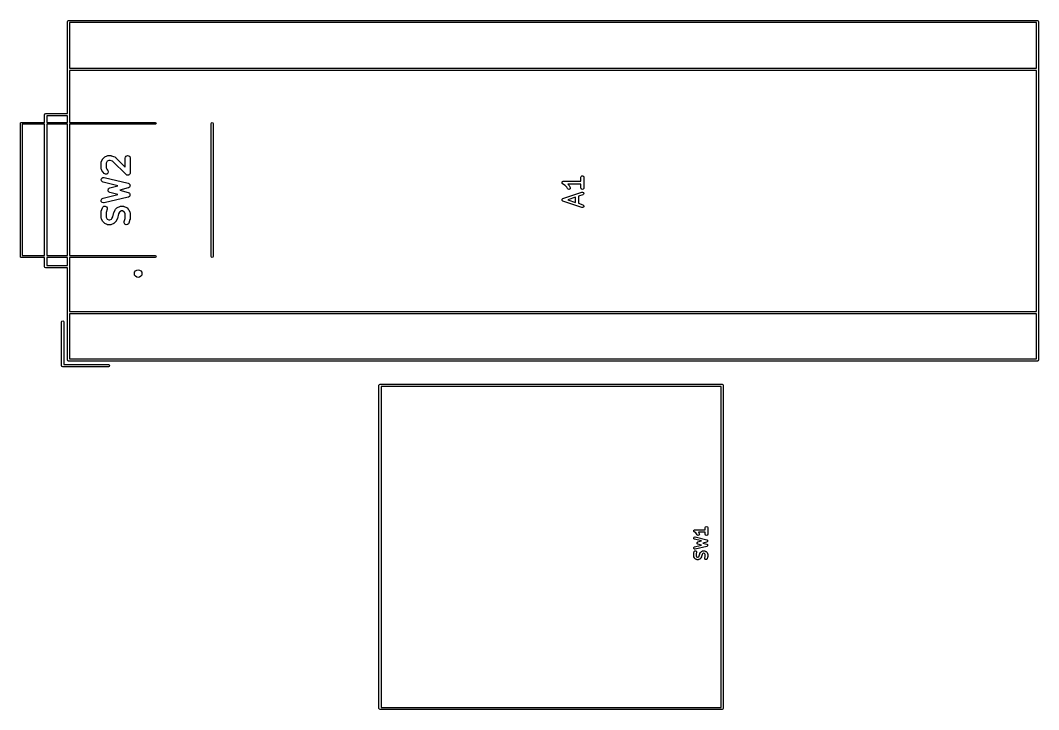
# Model space of a CAD drawing. Extents: x 129.3 to 182.9, y -153 to -71.1.
# Drawn here: x 129.3 to 182.9, y -153 to -116.7 of the extents above; entities that cross this region are included whole.
import ezdxf

# ---------------------------------------------------------------- set-up
doc = ezdxf.new("R2010")
doc.units = 0
doc.layers.add('BLACK', color=7, linetype='CONTINUOUS')

msp = doc.modelspace()

# ---------------------------------------------------------------- linework, layer by layer
at = {"layer": 'BLACK', "linetype": 'CONTINUOUS'}
for p, q in [((131.763, -116.779), (131.781, -116.737)), ((131.763, -121.619), (131.763, -116.779)), ((131.781, -116.737), (131.823, -116.719)), ((131.823, -116.719), (182.823, -116.719)), ((182.823, -116.719), (182.865, -116.737)), ((182.865, -116.737), (182.883, -116.779)), ((182.883, -116.779), (182.883, -134.579)), ((131.883, -116.839), (131.883, -119.239)), ((182.763, -116.839), (131.883, -116.839)), ((182.763, -119.239), (182.763, -116.839)), ((131.883, -119.239), (182.763, -119.239)), ((131.883, -119.359), (131.883, -122.086)), ((182.763, -119.359), (131.883, -119.359)), ((182.763, -132.039), (182.763, -119.359)), ((130.563, -121.679), (130.581, -121.637)), ((130.581, -121.637), (130.623, -121.619)), ((130.623, -121.619), (131.763, -121.619)), ((129.291, -122.136), (129.306, -122.101)), ((129.291, -129.136), (129.291, -122.136)), ((129.306, -122.101), (129.341, -122.086)), ((129.341, -122.086), (130.563, -122.086)), ((130.563, -122.186), (129.391, -122.186)), ((129.391, -122.186), (129.391, -129.086)), ((130.563, -122.086), (130.563, -121.679)), ((130.563, -129.086), (130.563, -122.186)), ((130.683, -121.739), (130.683, -122.086)), ((131.763, -121.739), (130.683, -121.739)), ((130.683, -122.086), (131.763, -122.086)), ((130.683, -122.186), (130.683, -129.086)), ((131.763, -122.186), (130.683, -122.186)), ((131.763, -122.086), (131.763, -121.739)), ((131.763, -129.086), (131.763, -122.186)), ((131.883, -122.086), (136.391, -122.086)), ((136.391, -122.186), (131.883, -122.186)), ((131.883, -122.186), (131.883, -129.086)), ((136.391, -122.086), (136.426, -122.101)), ((136.426, -122.172), (136.391, -122.186)), ((136.426, -122.101), (136.441, -122.136)), ((136.441, -122.136), (136.426, -122.172)), ((139.341, -122.136), (139.356, -122.101)), ((139.341, -129.136), (139.341, -122.136)), ((139.356, -122.101), (139.391, -122.086)), ((139.391, -122.086), (139.426, -122.101)), ((139.426, -122.101), (139.441, -122.136)), ((139.441, -122.136), (139.441, -129.136)), ((133.544, -124.197), (133.549, -124.161)), ((133.544, -124.499), (133.544, -124.197)), ((133.549, -124.161), (133.555, -124.151)), ((133.555, -124.151), (133.557, -124.14)), ((133.557, -124.14), (133.617, -124.019)), ((133.617, -124.019), (133.638, -123.989)), ((133.638, -123.989), (133.64, -123.988)), ((133.64, -123.988), (133.641, -123.986)), ((133.641, -123.986), (133.702, -123.926)), ((133.702, -123.926), (133.731, -123.904)), ((133.731, -123.904), (133.733, -123.903)), ((133.733, -123.903), (133.735, -123.902)), ((133.735, -123.902), (133.856, -123.841)), ((133.835, -124.151), (133.798, -124.227)), ((133.798, -124.227), (133.798, -124.469)), ((133.867, -124.12), (133.835, -124.151)), ((133.856, -123.841), (133.89, -123.83)), ((133.942, -124.082), (133.867, -124.12)), ((133.89, -123.83), (133.902, -123.831)), ((133.902, -123.831), (133.912, -123.828)), ((133.912, -123.828), (134.033, -123.828)), ((134.013, -124.082), (133.942, -124.082)), ((134.146, -124.127), (134.013, -124.082)), ((134.033, -123.828), (134.069, -123.833)), ((134.069, -123.833), (134.071, -123.835)), ((134.071, -123.835), (134.074, -123.835)), ((134.074, -123.835), (134.255, -123.895)), ((134.851, -124.831), (134.146, -124.127)), ((134.255, -123.895), (134.288, -123.911)), ((134.288, -123.911), (134.295, -123.92)), ((134.295, -123.92), (134.305, -123.926)), ((134.305, -123.926), (134.814, -124.435)), ((134.814, -123.955), (134.819, -123.919)), ((134.814, -124.435), (134.814, -123.955)), ((134.819, -123.919), (134.858, -123.859)), ((134.858, -123.859), (134.923, -123.829)), ((134.923, -123.829), (134.993, -123.84)), ((134.993, -123.84), (135.047, -123.886)), ((135.047, -123.886), (135.068, -123.955)), ((135.068, -123.955), (135.068, -124.741)), ((133.547, -124.51), (133.544, -124.499)), ((133.545, -124.522), (133.547, -124.51)), ((133.557, -124.556), (133.545, -124.522)), ((133.617, -124.677), (133.557, -124.556)), ((133.619, -124.679), (133.617, -124.677)), ((133.619, -124.681), (133.619, -124.679)), ((133.641, -124.71), (133.619, -124.681)), ((133.702, -124.771), (133.641, -124.71)), ((133.764, -124.805), (133.702, -124.771)), ((133.836, -124.8), (133.764, -124.805)), ((133.798, -124.469), (133.835, -124.545)), ((133.835, -124.545), (133.881, -124.591)), ((133.893, -124.757), (133.836, -124.8)), ((133.881, -124.591), (133.903, -124.62)), ((133.918, -124.69), (133.893, -124.757)), ((133.903, -124.62), (133.918, -124.69)), ((134.871, -124.842), (134.851, -124.831)), ((134.888, -124.857), (134.871, -124.842)), ((134.901, -124.859), (134.888, -124.857)), ((134.913, -124.865), (134.901, -124.859)), ((134.936, -124.864), (134.913, -124.865)), ((134.958, -124.867), (134.936, -124.864)), ((134.971, -124.861), (134.958, -124.867)), ((134.985, -124.86), (134.971, -124.861)), ((135.003, -124.847), (134.985, -124.86)), ((135.024, -124.837), (135.003, -124.847)), ((135.031, -124.826), (135.024, -124.837)), ((135.042, -124.818), (135.031, -124.826)), ((135.05, -124.796), (135.042, -124.818)), ((135.062, -124.777), (135.05, -124.796)), ((135.066, -124.755), (135.062, -124.777)), ((135.067, -124.751), (135.066, -124.755)), ((135.068, -124.741), (135.067, -124.748)), ((135.067, -124.748), (135.067, -124.751)), ((133.544, -125.092), (133.57, -125.026)), ((133.558, -125.163), (133.544, -125.092)), ((133.607, -125.214), (133.558, -125.163)), ((133.57, -125.026), (133.629, -124.984)), ((133.641, -125.228), (133.607, -125.214)), ((133.629, -124.984), (133.7, -124.981)), ((134.421, -125.413), (133.641, -125.228)), ((133.7, -124.981), (134.97, -125.283)), ((134.97, -125.283), (135.004, -125.296)), ((135.004, -125.296), (135.007, -125.3)), ((135.007, -125.3), (135.012, -125.302)), ((135.012, -125.302), (135.032, -125.326)), ((135.032, -125.326), (135.053, -125.348)), ((135.053, -125.348), (135.054, -125.353)), ((135.054, -125.353), (135.057, -125.357)), ((135.057, -125.357), (135.061, -125.388)), ((135.061, -125.388), (135.067, -125.418)), ((157.797, -125.246), (157.799, -125.242)), ((157.803, -125.267), (157.797, -125.246)), ((157.798, -125.238), (157.809, -125.219)), ((157.799, -125.242), (157.798, -125.238)), ((157.807, -125.288), (157.803, -125.267)), ((157.811, -125.291), (157.807, -125.288)), ((157.809, -125.219), (157.818, -125.199)), ((157.812, -125.295), (157.811, -125.291)), ((157.831, -125.313), (157.812, -125.295)), ((157.818, -125.199), (157.822, -125.197)), ((157.822, -125.197), (157.824, -125.193)), ((157.824, -125.193), (157.844, -125.186)), ((157.967, -125.404), (157.831, -125.313)), ((157.844, -125.186), (157.864, -125.176)), ((157.864, -125.176), (157.868, -125.177)), ((157.868, -125.177), (157.872, -125.176)), ((157.872, -125.176), (158.797, -125.176)), ((158.049, -125.486), (157.967, -125.404)), ((158.797, -125.326), (158.101, -125.326)), ((158.101, -125.326), (158.163, -125.388)), ((158.163, -125.388), (158.176, -125.406)), ((158.797, -124.965), (158.802, -124.939)), ((158.797, -125.176), (158.797, -124.965)), ((158.797, -125.536), (158.797, -125.326)), ((158.802, -124.939), (158.835, -124.9)), ((158.835, -124.9), (158.885, -124.891)), ((158.885, -124.891), (158.93, -124.917)), ((158.93, -124.917), (158.947, -124.965)), ((158.947, -124.965), (158.947, -125.536)), ((133.641, -126.069), (134.421, -125.883)), ((133.907, -125.633), (133.909, -125.63)), ((133.913, -125.666), (133.907, -125.633)), ((133.908, -125.627), (133.923, -125.598)), ((133.909, -125.63), (133.908, -125.627)), ((133.917, -125.698), (133.913, -125.666)), ((133.919, -125.701), (133.917, -125.698)), ((133.919, -125.704), (133.919, -125.701)), ((133.941, -125.728), (133.919, -125.704)), ((133.923, -125.598), (133.935, -125.568)), ((133.935, -125.568), (133.938, -125.566)), ((133.938, -125.566), (133.94, -125.563)), ((133.94, -125.563), (133.968, -125.546)), ((133.962, -125.753), (133.941, -125.728)), ((133.965, -125.754), (133.962, -125.753)), ((133.967, -125.757), (133.965, -125.754)), ((134.001, -125.771), (133.967, -125.757)), ((133.968, -125.546), (133.995, -125.527)), ((133.995, -125.527), (133.998, -125.527)), ((133.998, -125.527), (134.001, -125.526)), ((134.001, -125.526), (134.421, -125.413)), ((134.421, -125.883), (134.001, -125.771)), ((134.973, -125.529), (134.526, -125.648)), ((134.526, -125.648), (134.973, -125.768)), ((134.978, -125.527), (134.973, -125.529)), ((134.973, -125.768), (135.007, -125.782)), ((134.983, -125.526), (134.978, -125.527)), ((135.008, -125.508), (134.983, -125.526)), ((135.007, -125.782), (135.01, -125.786)), ((135.034, -125.492), (135.008, -125.508)), ((135.01, -125.786), (135.015, -125.787)), ((135.015, -125.787), (135.034, -125.812)), ((135.037, -125.488), (135.034, -125.492)), ((135.034, -125.812), (135.055, -125.835)), ((135.041, -125.485), (135.037, -125.488)), ((135.052, -125.456), (135.041, -125.485)), ((135.065, -125.915), (135.051, -125.943)), ((135.066, -125.428), (135.052, -125.456)), ((135.055, -125.835), (135.056, -125.84)), ((135.056, -125.84), (135.059, -125.844)), ((135.059, -125.844), (135.061, -125.875)), ((135.061, -125.875), (135.067, -125.905)), ((135.067, -125.418), (135.065, -125.423)), ((135.065, -125.423), (135.066, -125.428)), ((135.067, -125.905), (135.065, -125.91)), ((135.065, -125.91), (135.065, -125.915)), ((157.848, -126.084), (158.848, -125.751)), ((158.091, -125.57), (158.049, -125.486)), ((158.128, -125.605), (158.091, -125.57)), ((158.179, -125.608), (158.128, -125.605)), ((158.176, -125.406), (158.177, -125.408)), ((158.177, -125.408), (158.225, -125.503)), ((158.22, -125.578), (158.179, -125.608)), ((158.232, -125.528), (158.22, -125.578)), ((158.225, -125.503), (158.232, -125.528)), ((158.896, -125.893), (158.661, -125.971)), ((158.815, -125.585), (158.797, -125.536)), ((158.859, -125.61), (158.815, -125.585)), ((158.848, -125.751), (158.874, -125.747)), ((158.91, -125.601), (158.859, -125.61)), ((158.874, -125.747), (158.922, -125.766)), ((158.936, -125.861), (158.896, -125.893)), ((158.943, -125.562), (158.91, -125.601)), ((158.922, -125.766), (158.946, -125.811)), ((158.946, -125.811), (158.936, -125.861)), ((158.947, -125.536), (158.943, -125.562)), ((133.546, -126.168), (133.579, -126.105)), ((133.552, -126.239), (133.546, -126.168)), ((133.596, -126.296), (133.552, -126.239)), ((133.579, -126.105), (133.641, -126.069)), ((133.664, -126.319), (133.596, -126.296)), ((133.7, -126.316), (133.664, -126.319)), ((134.97, -126.014), (133.7, -126.316)), ((134.974, -126.011), (134.97, -126.014)), ((134.979, -126.011), (134.974, -126.011)), ((135.005, -125.994), (134.979, -126.011)), ((135.032, -125.978), (135.005, -125.994)), ((135.034, -125.974), (135.032, -125.978)), ((135.038, -125.971), (135.034, -125.974)), ((135.051, -125.943), (135.038, -125.971)), ((157.798, -126.166), (157.803, -126.143)), ((157.799, -126.168), (157.798, -126.166)), ((157.799, -126.17), (157.799, -126.168)), ((157.811, -126.191), (157.799, -126.17)), ((157.803, -126.143), (157.806, -126.12)), ((157.806, -126.12), (157.808, -126.118)), ((157.808, -126.116), (157.827, -126.101)), ((157.808, -126.118), (157.808, -126.116)), ((157.822, -126.212), (157.811, -126.191)), ((157.824, -126.212), (157.822, -126.212)), ((157.826, -126.214), (157.824, -126.212)), ((157.848, -126.227), (157.826, -126.214)), ((157.827, -126.101), (157.845, -126.086)), ((157.845, -126.086), (157.847, -126.086)), ((157.847, -126.086), (157.848, -126.084)), ((158.848, -126.56), (157.848, -126.227)), ((158.511, -126.021), (158.109, -126.155)), ((158.109, -126.155), (158.511, -126.289)), ((158.511, -126.289), (158.511, -126.021)), ((158.661, -125.971), (158.661, -126.339)), ((158.661, -126.339), (158.896, -126.418)), ((158.896, -126.418), (158.919, -126.43)), ((158.919, -126.43), (158.946, -126.474)), ((158.946, -126.474), (158.938, -126.524)), ((133.544, -126.797), (133.549, -126.761)), ((133.544, -127.1), (133.544, -126.797)), ((133.549, -126.761), (133.55, -126.76)), ((133.55, -126.757), (133.611, -126.576)), ((133.55, -126.76), (133.55, -126.757)), ((133.611, -126.576), (133.627, -126.543)), ((133.627, -126.543), (133.683, -126.499)), ((133.683, -126.499), (133.754, -126.491)), ((133.754, -126.491), (133.818, -126.523)), ((133.851, -126.656), (133.798, -126.818)), ((133.798, -126.818), (133.798, -127.07)), ((133.818, -126.523), (133.854, -126.585)), ((133.854, -126.585), (133.851, -126.656)), ((134.155, -127.056), (134.213, -126.827)), ((134.213, -126.827), (134.221, -126.806)), ((134.221, -126.806), (134.222, -126.801)), ((134.222, -126.801), (134.283, -126.68)), ((134.283, -126.68), (134.303, -126.65)), ((134.303, -126.65), (134.305, -126.649)), ((134.305, -126.649), (134.306, -126.647)), ((134.306, -126.647), (134.367, -126.587)), ((134.367, -126.587), (134.396, -126.565)), ((134.396, -126.565), (134.398, -126.564)), ((134.398, -126.564), (134.4, -126.563)), ((134.456, -126.902), (134.398, -127.131)), ((134.4, -126.563), (134.521, -126.502)), ((134.501, -126.812), (134.456, -126.902)), ((134.532, -126.781), (134.501, -126.812)), ((134.521, -126.502), (134.555, -126.491)), ((134.608, -126.743), (134.532, -126.781)), ((134.555, -126.491), (134.567, -126.492)), ((134.567, -126.492), (134.578, -126.489)), ((134.578, -126.489), (134.699, -126.489)), ((134.669, -126.743), (134.608, -126.743)), ((134.744, -126.781), (134.669, -126.743)), ((134.699, -126.489), (134.735, -126.494)), ((134.735, -126.494), (134.744, -126.5)), ((134.744, -126.5), (134.755, -126.502)), ((134.776, -126.812), (134.744, -126.781)), ((134.755, -126.502), (134.876, -126.563)), ((134.814, -126.888), (134.776, -126.812)), ((134.814, -127.14), (134.814, -126.888)), ((134.876, -126.563), (134.906, -126.584)), ((134.906, -126.584), (134.907, -126.586)), ((134.907, -126.586), (134.909, -126.587)), ((134.909, -126.587), (134.97, -126.647)), ((134.97, -126.647), (134.992, -126.676)), ((134.992, -126.676), (134.992, -126.679)), ((134.992, -126.679), (134.994, -126.68)), ((134.994, -126.68), (135.054, -126.801)), ((135.054, -126.801), (135.066, -126.836)), ((135.066, -126.836), (135.064, -126.847)), ((135.064, -126.847), (135.068, -126.858)), ((135.068, -126.858), (135.068, -127.16)), ((158.9, -126.558), (158.848, -126.56)), ((158.938, -126.524), (158.9, -126.558)), ((133.547, -127.111), (133.544, -127.1)), ((133.545, -127.122), (133.547, -127.111)), ((133.557, -127.157), (133.545, -127.122)), ((133.617, -127.278), (133.557, -127.157)), ((133.619, -127.279), (133.617, -127.278)), ((133.619, -127.281), (133.619, -127.279)), ((133.641, -127.311), (133.619, -127.281)), ((133.702, -127.371), (133.641, -127.311)), ((133.704, -127.372), (133.702, -127.371)), ((133.705, -127.374), (133.704, -127.372)), ((133.735, -127.395), (133.705, -127.374)), ((133.856, -127.455), (133.735, -127.395)), ((133.798, -127.07), (133.835, -127.146)), ((133.835, -127.146), (133.867, -127.177)), ((133.867, -127.457), (133.856, -127.455)), ((133.867, -127.177), (133.942, -127.215)), ((133.876, -127.464), (133.867, -127.457)), ((133.912, -127.469), (133.876, -127.464)), ((134.033, -127.469), (133.912, -127.469)), ((133.942, -127.215), (134.003, -127.215)), ((134.003, -127.215), (134.079, -127.177)), ((134.044, -127.466), (134.033, -127.469)), ((134.056, -127.467), (134.044, -127.466)), ((134.09, -127.455), (134.056, -127.467)), ((134.079, -127.177), (134.11, -127.146)), ((134.211, -127.395), (134.09, -127.455)), ((134.11, -127.146), (134.155, -127.056)), ((134.213, -127.393), (134.211, -127.395)), ((134.215, -127.393), (134.213, -127.393)), ((134.244, -127.371), (134.215, -127.393)), ((134.305, -127.311), (134.244, -127.371)), ((134.306, -127.309), (134.305, -127.311)), ((134.308, -127.307), (134.306, -127.309)), ((134.328, -127.278), (134.308, -127.307)), ((134.389, -127.157), (134.328, -127.278)), ((134.39, -127.152), (134.389, -127.157)), ((134.398, -127.131), (134.39, -127.152)), ((134.757, -127.373), (134.76, -127.302)), ((134.793, -127.435), (134.757, -127.373)), ((134.76, -127.302), (134.814, -127.14)), ((134.857, -127.467), (134.793, -127.435)), ((134.928, -127.459), (134.857, -127.467)), ((134.984, -127.414), (134.928, -127.459)), ((135.001, -127.382), (134.984, -127.414)), ((135.061, -127.2), (135.001, -127.382)), ((135.062, -127.196), (135.061, -127.198)), ((135.061, -127.198), (135.061, -127.2)), ((135.068, -127.16), (135.062, -127.196)), ((129.306, -129.172), (129.291, -129.136)), ((129.391, -129.086), (130.563, -129.086)), ((130.683, -129.086), (131.763, -129.086)), ((131.883, -129.086), (136.391, -129.086)), ((136.391, -129.086), (136.426, -129.101)), ((136.426, -129.101), (136.441, -129.136)), ((136.441, -129.136), (136.426, -129.172)), ((139.356, -129.172), (139.341, -129.136)), ((139.441, -129.136), (139.426, -129.172)), ((129.341, -129.186), (129.306, -129.172)), ((130.563, -129.186), (129.341, -129.186)), ((130.563, -129.679), (130.563, -129.186)), ((130.581, -129.722), (130.563, -129.679)), ((130.683, -129.186), (130.683, -129.619)), ((131.763, -129.186), (130.683, -129.186)), ((130.683, -129.619), (131.763, -129.619)), ((131.763, -129.619), (131.763, -129.186)), ((136.391, -129.186), (131.883, -129.186)), ((131.883, -129.186), (131.883, -132.039)), ((136.426, -129.172), (136.391, -129.186)), ((139.391, -129.186), (139.356, -129.172)), ((139.426, -129.172), (139.391, -129.186)), ((130.623, -129.739), (130.581, -129.722)), ((131.763, -129.739), (130.623, -129.739)), ((131.763, -134.579), (131.763, -129.739)), ((135.291, -130.036), (135.296, -130.012)), ((135.296, -130.061), (135.291, -130.036)), ((135.296, -130.005), (135.298, -130.003)), ((135.296, -130.012), (135.296, -130.005)), ((135.296, -130.067), (135.296, -130.061)), ((135.298, -130.07), (135.296, -130.067)), ((135.298, -130.003), (135.306, -129.96)), ((135.306, -130.113), (135.298, -130.07)), ((135.306, -129.96), (135.35, -129.895)), ((135.35, -130.178), (135.306, -130.113)), ((135.35, -129.895), (135.414, -129.852)), ((135.414, -130.221), (135.35, -130.178)), ((135.414, -129.852), (135.491, -129.836)), ((135.491, -130.236), (135.414, -130.221)), ((135.491, -129.836), (135.568, -129.852)), ((135.568, -130.221), (135.491, -130.236)), ((135.568, -129.852), (135.632, -129.895)), ((135.632, -130.178), (135.568, -130.221)), ((135.632, -129.895), (135.676, -129.96)), ((135.676, -130.113), (135.632, -130.178)), ((135.676, -129.96), (135.684, -130.003)), ((135.684, -130.07), (135.676, -130.113)), ((135.684, -130.003), (135.686, -130.005)), ((135.686, -130.067), (135.684, -130.07)), ((135.686, -130.005), (135.686, -130.012)), ((135.686, -130.012), (135.691, -130.036)), ((135.691, -130.036), (135.686, -130.061)), ((135.686, -130.061), (135.686, -130.067)), ((131.883, -132.039), (182.763, -132.039)), ((131.883, -132.159), (131.883, -134.519)), ((182.763, -132.159), (131.883, -132.159)), ((182.763, -134.519), (182.763, -132.159)), ((131.463, -132.579), (131.481, -132.537)), ((131.463, -134.879), (131.463, -132.579)), ((131.481, -132.537), (131.523, -132.519)), ((131.523, -132.519), (131.565, -132.537)), ((131.565, -132.537), (131.583, -132.579)), ((131.583, -132.579), (131.583, -134.819)), ((131.481, -134.922), (131.463, -134.879)), ((131.523, -134.939), (131.481, -134.922)), ((133.923, -134.939), (131.523, -134.939)), ((131.583, -134.819), (133.923, -134.819)), ((131.781, -134.622), (131.763, -134.579)), ((131.823, -134.639), (131.781, -134.622)), ((182.823, -134.639), (131.823, -134.639)), ((131.883, -134.519), (182.763, -134.519)), ((133.923, -134.819), (133.965, -134.837)), ((133.965, -134.922), (133.923, -134.939)), ((133.965, -134.837), (133.983, -134.879)), ((133.983, -134.879), (133.965, -134.922)), ((182.865, -134.622), (182.823, -134.639)), ((182.883, -134.579), (182.865, -134.622)), ((148.166, -135.91), (148.184, -135.867)), ((148.166, -152.91), (148.166, -135.91)), ((148.184, -135.867), (148.226, -135.85)), ((148.226, -135.85), (166.226, -135.85)), ((148.286, -135.97), (148.286, -152.85)), ((166.166, -135.97), (148.286, -135.97)), ((166.166, -152.85), (166.166, -135.97)), ((166.226, -135.85), (166.268, -135.867)), ((166.268, -135.867), (166.286, -135.91)), ((166.286, -135.91), (166.286, -152.91)), ((164.729, -143.571), (164.736, -143.554)), ((164.731, -143.577), (164.729, -143.571)), ((164.73, -143.584), (164.731, -143.577)), ((164.74, -143.599), (164.73, -143.584)), ((164.736, -143.554), (164.739, -143.536)), ((164.739, -143.536), (164.745, -143.532)), ((164.747, -143.616), (164.74, -143.599)), ((164.745, -143.532), (164.747, -143.526)), ((164.747, -143.526), (164.764, -143.519)), ((164.753, -143.618), (164.747, -143.616)), ((164.757, -143.624), (164.753, -143.618)), ((164.839, -143.678), (164.757, -143.624)), ((164.764, -143.519), (164.78, -143.509)), ((164.78, -143.509), (164.786, -143.51)), ((164.786, -143.51), (164.792, -143.508)), ((164.792, -143.508), (165.338, -143.508)), ((165.338, -143.397), (165.357, -143.352)), ((165.338, -143.508), (165.338, -143.397)), ((165.357, -143.352), (165.402, -143.333)), ((165.402, -143.333), (165.447, -143.352)), ((165.447, -143.352), (165.465, -143.397)), ((165.465, -143.397), (165.465, -143.745)), ((164.73, -143.934), (164.759, -143.894)), ((164.738, -143.982), (164.73, -143.934)), ((164.777, -144.01), (164.738, -143.982)), ((164.759, -143.894), (164.807, -143.887)), ((165.142, -144.097), (164.777, -144.01)), ((164.807, -143.887), (165.416, -144.032)), ((164.885, -143.725), (164.839, -143.678)), ((164.91, -143.774), (164.885, -143.725)), ((164.946, -143.806), (164.91, -143.774)), ((164.924, -144.168), (164.934, -144.155)), ((164.934, -144.155), (164.943, -144.154)), ((164.943, -144.154), (164.95, -144.148)), ((164.995, -143.802), (164.946, -143.806)), ((164.95, -144.148), (165.142, -144.097)), ((165.338, -143.635), (164.974, -143.635)), ((164.974, -143.635), (164.982, -143.642)), ((164.982, -143.642), (164.986, -143.652)), ((164.986, -143.652), (164.994, -143.659)), ((164.994, -143.659), (165.023, -143.717)), ((165.027, -143.765), (164.995, -143.802)), ((165.023, -143.717), (165.027, -143.765)), ((165.418, -144.155), (165.213, -144.21)), ((165.338, -143.745), (165.338, -143.635)), ((165.357, -143.79), (165.338, -143.745)), ((165.402, -143.809), (165.357, -143.79)), ((165.447, -143.79), (165.402, -143.809)), ((165.416, -144.032), (165.424, -144.037)), ((165.426, -144.149), (165.418, -144.155)), ((165.424, -144.037), (165.434, -144.039)), ((165.435, -144.148), (165.426, -144.149)), ((165.434, -144.039), (165.443, -144.051)), ((165.444, -144.135), (165.435, -144.148)), ((165.443, -144.051), (165.456, -144.06)), ((165.457, -144.125), (165.444, -144.135)), ((165.465, -143.745), (165.447, -143.79)), ((165.456, -144.06), (165.457, -144.07)), ((165.457, -144.07), (165.463, -144.077)), ((165.458, -144.116), (165.457, -144.125)), ((165.464, -144.108), (165.458, -144.116)), ((165.463, -144.077), (165.461, -144.093)), ((165.461, -144.093), (165.464, -144.108)), ((164.73, -144.486), (164.738, -144.438)), ((164.759, -144.525), (164.73, -144.486)), ((164.732, -144.741), (164.761, -144.654)), ((164.738, -144.438), (164.777, -144.409)), ((164.807, -144.533), (164.759, -144.525)), ((164.761, -144.654), (164.793, -144.617)), ((164.777, -144.409), (165.142, -144.322)), ((164.793, -144.617), (164.841, -144.614)), ((165.416, -144.388), (164.807, -144.533)), ((164.841, -144.614), (164.878, -144.646)), ((164.881, -144.694), (164.856, -144.772)), ((164.878, -144.646), (164.881, -144.694)), ((164.905, -144.193), (164.91, -144.186)), ((164.907, -144.21), (164.905, -144.193)), ((164.905, -144.226), (164.907, -144.21)), ((164.91, -144.233), (164.905, -144.226)), ((164.91, -144.186), (164.911, -144.178)), ((164.911, -144.242), (164.91, -144.233)), ((164.911, -144.178), (164.924, -144.168)), ((164.924, -144.252), (164.911, -144.242)), ((164.934, -144.265), (164.924, -144.252)), ((164.943, -144.266), (164.934, -144.265)), ((164.95, -144.271), (164.943, -144.266)), ((165.142, -144.322), (164.95, -144.271)), ((165.084, -144.704), (165.092, -144.697)), ((165.092, -144.697), (165.096, -144.687)), ((165.096, -144.687), (165.125, -144.658)), ((165.125, -144.658), (165.134, -144.654)), ((165.134, -144.654), (165.141, -144.646)), ((165.141, -144.646), (165.199, -144.617)), ((165.199, -144.617), (165.214, -144.616)), ((165.213, -144.21), (165.418, -144.264)), ((165.214, -144.616), (165.228, -144.611)), ((165.228, -144.611), (165.286, -144.611)), ((165.286, -144.611), (165.299, -144.616)), ((165.299, -144.616), (165.314, -144.617)), ((165.314, -144.617), (165.372, -144.646)), ((165.372, -144.646), (165.379, -144.654)), ((165.379, -144.654), (165.389, -144.658)), ((165.389, -144.658), (165.418, -144.687)), ((165.424, -144.382), (165.416, -144.388)), ((165.418, -144.264), (165.426, -144.27)), ((165.418, -144.687), (165.422, -144.697)), ((165.422, -144.697), (165.429, -144.704)), ((165.434, -144.381), (165.424, -144.382)), ((165.426, -144.27), (165.435, -144.272)), ((165.443, -144.368), (165.434, -144.381)), ((165.435, -144.272), (165.444, -144.284)), ((165.456, -144.359), (165.443, -144.368)), ((165.444, -144.284), (165.457, -144.294)), ((165.457, -144.35), (165.456, -144.359)), ((165.457, -144.294), (165.458, -144.303)), ((165.463, -144.342), (165.457, -144.35)), ((165.458, -144.303), (165.464, -144.311)), ((165.464, -144.311), (165.461, -144.327)), ((165.461, -144.327), (165.463, -144.342)), ((164.729, -144.761), (164.733, -144.752)), ((164.729, -144.906), (164.729, -144.761)), ((164.734, -144.92), (164.729, -144.906)), ((164.733, -144.752), (164.732, -144.741)), ((164.735, -144.935), (164.734, -144.92)), ((164.764, -144.993), (164.735, -144.935)), ((164.772, -145), (164.764, -144.993)), ((164.776, -145.009), (164.772, -145)), ((164.805, -145.038), (164.776, -145.009)), ((164.815, -145.042), (164.805, -145.038)), ((164.822, -145.05), (164.815, -145.042)), ((164.88, -145.079), (164.822, -145.05)), ((164.856, -144.772), (164.856, -144.891)), ((164.856, -144.891), (164.873, -144.927)), ((164.873, -144.927), (164.888, -144.941)), ((164.895, -145.08), (164.88, -145.079)), ((164.888, -144.941), (164.923, -144.959)), ((164.908, -145.086), (164.895, -145.08)), ((164.966, -145.086), (164.908, -145.086)), ((164.923, -144.959), (164.951, -144.959)), ((164.951, -144.959), (164.987, -144.941)), ((164.98, -145.08), (164.966, -145.086)), ((164.995, -145.079), (164.98, -145.08)), ((164.987, -144.941), (165.001, -144.927)), ((165.053, -145.05), (164.995, -145.079)), ((165.001, -144.927), (165.023, -144.884)), ((165.023, -144.884), (165.05, -144.775)), ((165.05, -144.775), (165.054, -144.769)), ((165.06, -145.042), (165.053, -145.05)), ((165.054, -144.769), (165.055, -144.762)), ((165.055, -144.762), (165.084, -144.704)), ((165.069, -145.038), (165.06, -145.042)), ((165.098, -145.009), (165.069, -145.038)), ((165.102, -145), (165.098, -145.009)), ((165.11, -144.993), (165.102, -145)), ((165.139, -144.935), (165.11, -144.993)), ((165.14, -144.928), (165.139, -144.935)), ((165.144, -144.922), (165.14, -144.928)), ((165.171, -144.812), (165.144, -144.922)), ((165.193, -144.77), (165.171, -144.812)), ((165.207, -144.755), (165.193, -144.77)), ((165.243, -144.738), (165.207, -144.755)), ((165.271, -144.738), (165.243, -144.738)), ((165.306, -144.755), (165.271, -144.738)), ((165.321, -144.77), (165.306, -144.755)), ((165.312, -145.002), (165.338, -144.925)), ((165.316, -145.051), (165.312, -145.002)), ((165.353, -145.083), (165.316, -145.051)), ((165.338, -144.805), (165.321, -144.77)), ((165.338, -144.925), (165.338, -144.805)), ((165.401, -145.079), (165.353, -145.083)), ((165.433, -145.043), (165.401, -145.079)), ((165.429, -144.704), (165.459, -144.762)), ((165.462, -144.956), (165.433, -145.043)), ((165.459, -144.762), (165.46, -144.777)), ((165.46, -144.777), (165.465, -144.79)), ((165.465, -144.935), (165.461, -144.945)), ((165.461, -144.945), (165.462, -144.956)), ((165.465, -144.79), (165.465, -144.935)), ((148.184, -152.952), (148.166, -152.91)), ((148.226, -152.97), (148.184, -152.952)), ((166.226, -152.97), (148.226, -152.97)), ((148.286, -152.85), (166.166, -152.85)), ((166.268, -152.952), (166.226, -152.97)), ((166.286, -152.91), (166.268, -152.952))]:
    msp.add_line(p, q, dxfattribs=at)

doc.saveas('drawing.dxf')
